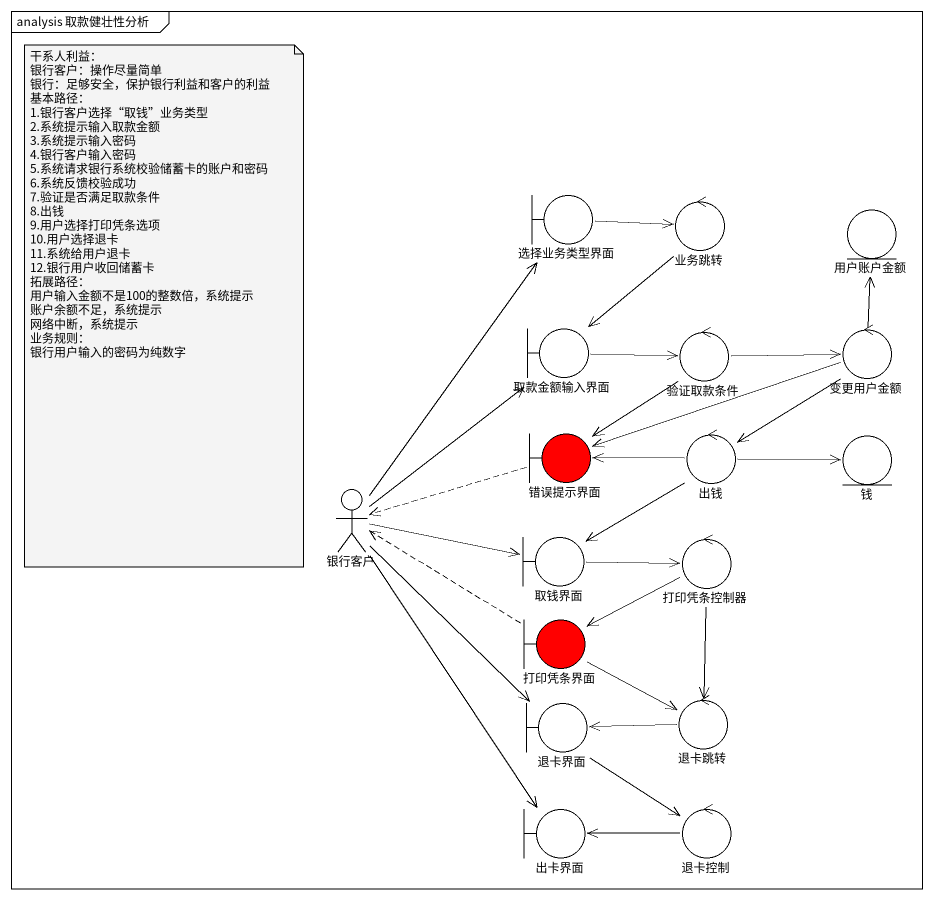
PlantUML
@startuml
mainframe analysis 取款健壮性分析
boundary 选择业务类型界面
control 业务跳转
entity 用户账户金额
boundary 取款金额输入界面
control 验证取款条件
control 变更用户金额
boundary 错误提示界面 #FF0000
control 出钱
entity 钱
actor 银行客户
boundary 取钱界面
control 打印凭条控制器
boundary 打印凭条界面 #FF0000
boundary 退卡界面
control 退卡跳转
boundary 出卡界面
control 退卡控制
选择业务类型界面 -right-> 业务跳转
业务跳转 --> 取款金额输入界面
取款金额输入界面 -right-> 验证取款条件
验证取款条件 -right-> 变更用户金额
验证取款条件 --> 错误提示界面
变更用户金额 -up-> 用户账户金额
变更用户金额 -left-> 错误提示界面
变更用户金额 --> 出钱
错误提示界面 .left.> 银行客户
出钱 -left-> 错误提示界面
出钱 -right-> 钱
出钱 --> 取钱界面
银行客户 -up-> 选择业务类型界面
银行客户 -up-> 取款金额输入界面
银行客户 -right-> 取钱界面
银行客户 --> 退卡界面
银行客户 --> 出卡界面
取钱界面 -right-> 打印凭条控制器
打印凭条控制器 -left-> 打印凭条界面
打印凭条控制器 --> 退卡跳转
打印凭条界面 .left.> 银行客户
打印凭条界面 -right-> 退卡跳转
退卡界面 --> 退卡控制
退卡跳转 -left-> 退卡界面
退卡控制 -left-> 出卡界面
note as N1
  干系人利益：
  银行客户：操作尽量简单
  银行：足够安全，保护银行利益和客户的利益
  基本路径：
  1.银行客户选择“取钱”业务类型
  2.系统提示输入取款金额
  3.系统提示输入密码
  4.银行客户输入密码
  5.系统请求银行系统校验储蓄卡的账户和密码
  6.系统反馈校验成功
  7.验证是否满足取款条件
  8.出钱
  9.用户选择打印凭条选项
  10.用户选择退卡
  11.系统给用户退卡
  12.银行用户收回储蓄卡
  拓展路径：
  用户输入金额不是100的整数倍，系统提示
  账户余额不足，系统提示
  网络中断，系统提示
  业务规则：
  银行用户输入的密码为纯数字
end note
@enduml
